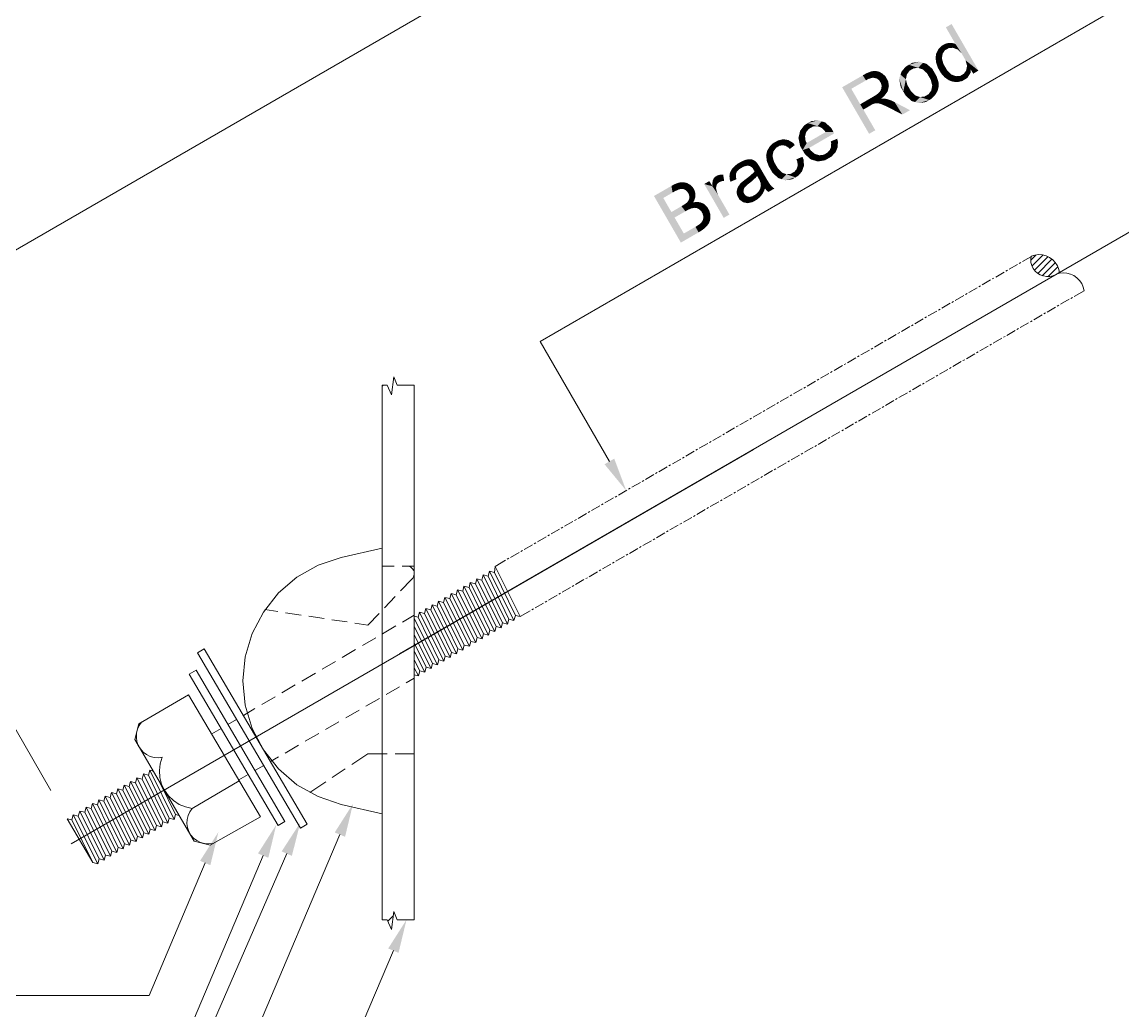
# Model space of a CAD drawing. Header units: millimetres. Extents: x 2 to 579, y 1 to 405.
# Drawn here: x 194.77 to 212.46, y 99.82 to 115.71 of the extents above; entities that cross this region are included whole.
import ezdxf

# ---------------------------------------------------------------- set-up
doc = ezdxf.new("R2010")
doc.units = ezdxf.units.MM
doc.linetypes.add('XKITLINE00', pattern=[0])
doc.layers.add('LinkedObject', color=7, linetype='Continuous', lineweight=0)

# ---------------------------------------------------------------- blocks, each defined once
blk = doc.blocks.new('*A4')
at = {"layer": 'LinkedObject'}
for color, points in [(7, [(209.707, 115.676), (209.77, 115.354), (209.615, 115.622)]), (7, [(209.707, 115.676), (209.871, 115.198), (209.77, 115.354)]), (7, [(209.871, 115.198), (209.707, 115.676), (210.139, 114.928)]), (7, [(209.544, 115.323), (209.6, 115.254), (209.494, 115.271)]), (7, [(209.577, 115.343), (209.6, 115.254), (209.544, 115.323)]), (7, [(209.602, 115.357), (209.662, 115.29), (209.577, 115.343)]), (7, [(209.577, 115.343), (209.662, 115.29), (209.631, 115.271)]), (7, [(209.6, 115.254), (209.577, 115.343), (209.631, 115.271)]), (7, [(209.651, 115.371), (209.662, 115.29), (209.602, 115.357)]), (7, [(209.676, 115.372), (209.662, 115.29), (209.651, 115.371)]), (7, [(209.676, 115.372), (209.73, 115.294), (209.662, 115.29)]), (7, [(209.702, 115.373), (209.73, 115.294), (209.676, 115.372)]), (7, [(209.748, 115.364), (209.73, 115.294), (209.702, 115.373)]), (7, [(209.77, 115.354), (209.73, 115.294), (209.748, 115.364)]), (7, [(209.73, 115.294), (209.77, 115.354), (209.766, 115.28)]), (7, [(209.766, 115.28), (209.77, 115.354), (209.803, 115.267)]), (7, [(209.77, 115.354), (209.871, 115.198), (209.803, 115.267)]), (7, [(209.46, 115.204), (209.557, 115.162), (209.449, 115.13)]), (7, [(209.449, 115.13), (209.557, 115.162), (209.455, 115.09)]), (7, [(209.455, 115.09), (209.557, 115.162), (209.551, 115.125)]), (7, [(209.563, 115.199), (209.46, 115.204), (209.477, 115.238)]), (7, [(209.557, 115.162), (209.46, 115.204), (209.563, 115.199)]), (7, [(209.494, 115.271), (209.6, 115.254), (209.477, 115.238)]), (7, [(209.477, 115.238), (209.6, 115.254), (209.563, 115.199)]), (7, [(209.871, 115.198), (210.139, 114.928), (209.903, 115.142)]), (7, [(209.903, 115.142), (210.139, 114.928), (209.932, 115.092)]), (7, [(209.021, 115.021), (208.886, 114.863), (208.971, 114.992)]), (7, [(209.031, 114.925), (208.886, 114.863), (209.021, 115.021)]), (7, [(208.971, 114.992), (208.886, 114.863), (208.904, 114.913)]), (7, [(209.19, 115.07), (209.021, 115.021), (209.077, 115.053)]), (7, [(209.246, 115.053), (209.021, 115.021), (209.19, 115.07)]), (7, [(209.171, 114.971), (209.021, 115.021), (209.246, 115.053)]), (7, [(209.021, 115.021), (209.099, 114.964), (209.066, 114.945)]), (7, [(209.099, 114.964), (209.021, 115.021), (209.171, 114.971)]), (7, [(209.031, 114.925), (209.021, 115.021), (209.066, 114.945)]), (7, [(209.171, 114.971), (209.246, 115.053), (209.209, 114.959)]), (7, [(209.246, 115.053), (209.247, 114.946), (209.209, 114.959)]), (7, [(209.397, 114.957), (209.246, 115.053), (209.303, 115.037)]), (7, [(209.434, 114.892), (209.246, 115.053), (209.397, 114.957)]), (7, [(209.313, 114.883), (209.246, 115.053), (209.434, 114.892)]), (7, [(209.247, 114.946), (209.246, 115.053), (209.313, 114.883)]), (7, [(209.551, 115.125), (209.513, 114.927), (209.455, 115.09)]), (7, [(209.455, 115.09), (209.513, 114.927), (209.46, 115.049)]), (7, [(209.46, 115.049), (209.513, 114.927), (209.489, 114.967)]), (7, [(209.576, 115.035), (209.513, 114.927), (209.551, 115.125)]), (7, [(209.513, 114.927), (209.576, 115.035), (209.607, 114.981)]), (7, [(209.637, 114.929), (209.513, 114.927), (209.607, 114.981)]), (7, [(209.932, 115.092), (210.139, 114.928), (209.955, 115.004)]), (7, [(210.014, 114.947), (209.941, 114.931), (209.948, 114.968)]), (7, [(209.955, 115.004), (210.014, 114.947), (209.948, 114.968)]), (7, [(209.955, 115.004), (210.139, 114.928), (210.014, 114.947)]), (7, [(208.332, 114.771), (207.949, 114.66), (208.281, 114.851)]), (7, [(208.444, 114.919), (208.281, 114.851), (208.412, 114.914)]), (7, [(208.444, 114.814), (208.281, 114.851), (208.444, 114.919)]), (7, [(208.412, 114.914), (208.281, 114.851), (208.33, 114.88)]), (7, [(208.281, 114.851), (208.374, 114.795), (208.332, 114.771)]), (7, [(208.374, 114.795), (208.281, 114.851), (208.444, 114.814)]), (7, [(208.476, 114.924), (208.474, 114.808), (208.444, 114.919)]), (7, [(208.444, 114.919), (208.474, 114.808), (208.444, 114.814)]), (7, [(208.474, 114.808), (208.476, 114.924), (208.503, 114.802)]), (7, [(208.568, 114.896), (208.476, 114.924), (208.538, 114.912)]), (7, [(208.503, 114.802), (208.476, 114.924), (208.568, 114.896)]), (7, [(208.568, 114.896), (208.547, 114.769), (208.503, 114.802)]), (7, [(208.598, 114.879), (208.547, 114.769), (208.568, 114.896)]), (7, [(208.647, 114.832), (208.547, 114.769), (208.598, 114.879)]), (7, [(208.664, 114.801), (208.547, 114.769), (208.647, 114.832)]), (7, [(208.547, 114.769), (208.664, 114.801), (208.562, 114.742)]), (7, [(208.664, 114.801), (208.573, 114.724), (208.562, 114.742)]), (7, [(208.573, 114.724), (208.664, 114.801), (208.582, 114.685)]), (7, [(208.582, 114.685), (208.664, 114.801), (208.69, 114.637)]), (7, [(208.7, 114.679), (208.664, 114.801), (208.687, 114.761)]), (7, [(208.69, 114.637), (208.664, 114.801), (208.7, 114.679)]), (7, [(208.886, 114.863), (208.931, 114.591), (208.865, 114.802)]), (7, [(208.865, 114.802), (208.931, 114.591), (208.888, 114.667)]), (7, [(208.989, 114.866), (208.886, 114.863), (209.031, 114.925)]), (7, [(208.886, 114.863), (208.989, 114.866), (208.981, 114.827)]), (7, [(208.973, 114.789), (208.931, 114.591), (208.886, 114.863)]), (7, [(208.973, 114.789), (208.886, 114.863), (208.981, 114.827)]), (7, [(208.996, 114.698), (208.931, 114.591), (208.973, 114.789)]), (7, [(209.313, 114.883), (209.434, 114.892), (209.342, 114.833)]), (7, [(209.434, 114.892), (209.373, 114.78), (209.342, 114.833)]), (7, [(209.373, 114.78), (209.434, 114.892), (209.396, 114.687)]), (7, [(209.396, 114.687), (209.434, 114.892), (209.498, 114.709)]), (7, [(209.496, 114.748), (209.434, 114.892), (209.464, 114.84)]), (7, [(209.498, 114.709), (209.434, 114.892), (209.496, 114.748)]), (7, [(209.513, 114.927), (209.637, 114.929), (209.537, 114.885)]), (7, [(209.537, 114.885), (209.637, 114.929), (209.594, 114.82)]), (7, [(209.594, 114.82), (209.637, 114.929), (209.628, 114.797)]), (7, [(209.628, 114.797), (209.637, 114.929), (209.704, 114.864)]), (7, [(209.704, 114.864), (209.732, 114.748), (209.628, 114.797)]), (7, [(209.628, 114.797), (209.732, 114.748), (209.661, 114.773)]), (7, [(209.741, 114.851), (209.732, 114.748), (209.704, 114.864)]), (7, [(209.732, 114.748), (209.741, 114.851), (209.769, 114.746)]), (7, [(209.769, 114.746), (209.741, 114.851), (209.778, 114.838)]), (7, [(209.778, 114.838), (209.909, 114.779), (209.769, 114.746)]), (7, [(209.844, 114.842), (209.909, 114.779), (209.778, 114.838)]), (7, [(209.909, 114.779), (209.844, 114.842), (209.874, 114.859)]), (7, [(209.904, 114.877), (209.909, 114.779), (209.874, 114.859)]), (7, [(209.904, 114.877), (210.014, 114.947), (209.909, 114.779)]), (7, [(209.941, 114.931), (210.014, 114.947), (209.904, 114.877)]), (7, [(209.909, 114.779), (210.014, 114.947), (209.959, 114.808)]), (7, [(209.959, 114.808), (210.014, 114.947), (210.012, 114.892)]), (7, [(210.014, 114.947), (210.139, 114.928), (210.054, 114.878)]), (7, [(208.096, 114.635), (207.949, 114.66), (208.332, 114.771)]), (7, [(208.239, 114.387), (208.382, 113.912), (207.949, 114.66)]), (7, [(207.949, 114.66), (208.096, 114.635), (208.239, 114.387)]), (7, [(208.549, 114.585), (208.69, 114.637), (208.534, 114.567)]), (7, [(208.681, 114.595), (208.534, 114.567), (208.69, 114.637)]), (7, [(208.564, 114.603), (208.69, 114.637), (208.549, 114.585)]), (7, [(208.69, 114.637), (208.564, 114.603), (208.58, 114.643)]), (7, [(208.581, 114.664), (208.69, 114.637), (208.58, 114.643)]), (7, [(208.582, 114.685), (208.69, 114.637), (208.581, 114.664)]), (7, [(208.931, 114.591), (208.996, 114.698), (209.026, 114.646)]), (7, [(209.056, 114.594), (208.931, 114.591), (209.026, 114.646)]), (7, [(209.46, 114.564), (209.339, 114.55), (209.381, 114.609)]), (7, [(209.389, 114.648), (209.481, 114.598), (209.381, 114.609)]), (7, [(209.381, 114.609), (209.481, 114.598), (209.46, 114.564)]), (7, [(209.498, 114.709), (209.389, 114.648), (209.396, 114.687)]), (7, [(209.499, 114.67), (209.389, 114.648), (209.498, 114.709)]), (7, [(209.481, 114.598), (209.389, 114.648), (209.499, 114.67)]), (7, [(209.769, 114.746), (209.909, 114.779), (209.807, 114.744)]), (7, [(209.807, 114.744), (209.909, 114.779), (209.877, 114.76)]), (7, [(208.403, 114.367), (208.239, 114.387), (208.451, 114.51)]), (7, [(208.403, 114.367), (208.451, 114.51), (208.422, 114.379)]), (7, [(208.422, 114.379), (208.451, 114.51), (208.451, 114.393)]), (7, [(208.502, 114.403), (208.451, 114.51), (208.485, 114.53)]), (7, [(208.451, 114.393), (208.451, 114.51), (208.46, 114.396)]), (7, [(208.46, 114.396), (208.451, 114.51), (208.473, 114.4)]), (7, [(208.473, 114.4), (208.451, 114.51), (208.502, 114.403)]), (7, [(208.534, 114.567), (208.572, 114.476), (208.485, 114.53)]), (7, [(208.502, 114.403), (208.485, 114.53), (208.517, 114.402)]), (7, [(208.485, 114.53), (208.572, 114.476), (208.517, 114.402)]), (7, [(208.517, 114.402), (208.572, 114.476), (208.532, 114.401)]), (7, [(208.572, 114.476), (208.572, 114.391), (208.532, 114.401)]), (7, [(208.621, 114.514), (208.534, 114.567), (208.681, 114.595)]), (7, [(208.572, 114.476), (208.534, 114.567), (208.621, 114.514)]), (7, [(208.597, 114.478), (208.572, 114.391), (208.572, 114.476)]), (7, [(208.572, 114.391), (208.597, 114.478), (208.596, 114.381)]), (7, [(208.596, 114.381), (208.597, 114.478), (208.62, 114.371)]), (7, [(208.653, 114.473), (208.597, 114.478), (208.637, 114.476)]), (7, [(208.62, 114.371), (208.597, 114.478), (208.653, 114.473)]), (7, [(208.653, 114.473), (208.686, 114.34), (208.62, 114.371)]), (7, [(208.686, 114.466), (208.686, 114.34), (208.653, 114.473)]), (7, [(208.756, 114.44), (208.686, 114.34), (208.686, 114.466)]), (7, [(208.686, 114.34), (208.756, 114.44), (208.727, 114.319)]), (7, [(208.727, 114.319), (208.756, 114.44), (208.792, 114.421)]), (7, [(209.056, 114.594), (209.123, 114.422), (208.931, 114.591)]), (7, [(208.931, 114.591), (209.123, 114.422), (208.971, 114.523)]), (7, [(208.971, 114.523), (209.123, 114.422), (209.067, 114.438)]), (7, [(209.123, 114.529), (209.123, 114.422), (209.056, 114.594)]), (7, [(209.123, 114.422), (209.123, 114.529), (209.161, 114.516)]), (7, [(209.199, 114.503), (209.123, 114.422), (209.161, 114.516)]), (7, [(209.199, 114.503), (209.349, 114.455), (209.123, 114.422)]), (7, [(209.123, 114.422), (209.349, 114.455), (209.179, 114.405)]), (7, [(209.179, 114.405), (209.349, 114.455), (209.292, 114.422)]), (7, [(209.271, 114.511), (209.349, 114.455), (209.199, 114.503)]), (7, [(209.349, 114.455), (209.271, 114.511), (209.305, 114.53)]), (7, [(209.339, 114.55), (209.349, 114.455), (209.305, 114.53)]), (7, [(209.44, 114.53), (209.339, 114.55), (209.46, 114.564)]), (7, [(209.384, 114.475), (209.339, 114.55), (209.44, 114.53)]), (7, [(209.349, 114.455), (209.339, 114.55), (209.384, 114.475)]), (7, [(208.239, 114.387), (208.289, 114.301), (208.382, 113.912)]), (7, [(208.289, 114.301), (208.239, 114.387), (208.403, 114.367)]), (7, [(208.382, 113.912), (208.289, 114.301), (208.481, 113.969)]), (7, [(208.727, 114.319), (208.792, 114.421), (208.916, 114.221)]), (7, [(208.916, 114.221), (208.792, 114.421), (209.039, 114.292)]), (7, [(207.399, 114.084), (207.261, 113.903), (207.343, 114.051)]), (7, [(207.412, 113.99), (207.261, 113.903), (207.399, 114.084)]), (7, [(207.564, 114.129), (207.399, 114.084), (207.454, 114.115)]), (7, [(207.62, 114.112), (207.399, 114.084), (207.564, 114.129)]), (7, [(207.551, 114.035), (207.399, 114.084), (207.62, 114.112)]), (7, [(207.399, 114.084), (207.479, 114.029), (207.444, 114.008)]), (7, [(207.479, 114.029), (207.399, 114.084), (207.551, 114.035)]), (7, [(207.412, 113.99), (207.399, 114.084), (207.444, 114.008)]), (7, [(207.551, 114.035), (207.62, 114.112), (207.588, 114.021)]), (7, [(207.62, 114.112), (207.612, 114.012), (207.588, 114.021)]), (7, [(207.612, 114.012), (207.62, 114.112), (207.659, 113.971)]), (7, [(207.77, 114.011), (207.62, 114.112), (207.675, 114.095)]), (7, [(207.659, 113.971), (207.62, 114.112), (207.77, 114.011)]), (7, [(207.261, 113.903), (207.273, 113.718), (207.247, 113.845)]), (7, [(207.343, 114.051), (207.261, 113.903), (207.274, 113.961)]), (7, [(207.371, 113.938), (207.261, 113.903), (207.412, 113.99)]), (7, [(207.362, 113.905), (207.261, 113.903), (207.371, 113.938)]), (7, [(207.261, 113.903), (207.362, 113.905), (207.353, 113.871)]), (7, [(207.353, 113.871), (207.273, 113.718), (207.261, 113.903)]), (7, [(207.811, 113.94), (207.313, 113.65), (207.809, 113.944)]), (7, [(207.38, 113.764), (207.809, 113.944), (207.313, 113.65)]), (7, [(207.818, 113.927), (207.313, 113.65), (207.811, 113.94)]), (7, [(207.822, 113.919), (207.313, 113.65), (207.818, 113.927)]), (7, [(207.418, 113.685), (207.313, 113.65), (207.822, 113.919)]), (7, [(207.682, 113.939), (207.809, 113.944), (207.38, 113.764)]), (7, [(207.659, 113.971), (207.77, 114.011), (207.682, 113.939)]), (7, [(207.809, 113.944), (207.682, 113.939), (207.77, 114.011)]), (7, [(206.839, 113.76), (206.887, 113.686), (206.784, 113.706)]), (7, [(206.874, 113.78), (206.887, 113.686), (206.839, 113.76)]), (7, [(207.003, 113.825), (206.874, 113.78), (206.918, 113.805)]), (7, [(207.044, 113.818), (206.874, 113.78), (207.003, 113.825)]), (7, [(206.991, 113.729), (206.874, 113.78), (207.044, 113.818)]), (7, [(206.874, 113.78), (206.944, 113.72), (206.921, 113.706)]), (7, [(206.944, 113.72), (206.874, 113.78), (206.991, 113.729)]), (7, [(206.887, 113.686), (206.874, 113.78), (206.921, 113.706)]), (7, [(206.991, 113.729), (207.044, 113.818), (207.015, 113.724)]), (7, [(207.044, 113.818), (207.039, 113.72), (207.015, 113.724)]), (7, [(207.039, 113.72), (207.044, 113.818), (207.086, 113.691)]), (7, [(207.157, 113.769), (207.044, 113.818), (207.085, 113.812)]), (7, [(207.189, 113.733), (207.044, 113.818), (207.157, 113.769)]), (7, [(207.086, 113.691), (207.044, 113.818), (207.189, 113.733)]), (7, [(207.086, 113.691), (207.189, 113.733), (207.108, 113.668)]), (7, [(207.361, 113.801), (207.273, 113.718), (207.353, 113.871)]), (7, [(207.273, 113.718), (207.361, 113.801), (207.38, 113.764)]), (7, [(207.38, 113.764), (207.313, 113.65), (207.273, 113.718)]), (7, [(207.869, 113.833), (207.773, 113.755), (207.766, 113.79)]), (7, [(207.769, 113.696), (207.869, 113.833), (207.877, 113.696)]), (7, [(207.773, 113.755), (207.869, 113.833), (207.769, 113.696)]), (7, [(207.877, 113.696), (207.869, 113.833), (207.881, 113.785)]), (7, [(206.744, 113.639), (206.837, 113.592), (206.728, 113.564)]), (7, [(206.728, 113.564), (206.837, 113.592), (206.733, 113.523)]), (7, [(206.733, 113.523), (206.837, 113.592), (206.83, 113.554)]), (7, [(206.83, 113.554), (206.792, 113.352), (206.733, 113.523)]), (7, [(206.845, 113.629), (206.744, 113.639), (206.764, 113.672)]), (7, [(206.837, 113.592), (206.744, 113.639), (206.845, 113.629)]), (7, [(206.784, 113.706), (206.887, 113.686), (206.764, 113.672)]), (7, [(206.764, 113.672), (206.887, 113.686), (206.845, 113.629)]), (7, [(206.854, 113.463), (206.792, 113.352), (206.83, 113.554)]), (7, [(207.311, 113.543), (207.229, 113.465), (207.214, 113.502)]), (7, [(207.229, 113.465), (207.311, 113.543), (207.235, 113.401)]), (7, [(207.235, 113.401), (207.311, 113.543), (207.32, 113.353)]), (7, [(207.335, 113.397), (207.311, 113.543), (207.331, 113.492)]), (7, [(207.32, 113.353), (207.311, 113.543), (207.335, 113.397)]), (7, [(207.446, 113.642), (207.313, 113.65), (207.418, 113.685)]), (7, [(207.313, 113.65), (207.501, 113.485), (207.351, 113.584)]), (7, [(207.446, 113.642), (207.501, 113.485), (207.313, 113.65)]), (7, [(207.351, 113.584), (207.501, 113.485), (207.445, 113.501)]), (7, [(207.511, 113.588), (207.501, 113.485), (207.446, 113.642)]), (7, [(207.501, 113.485), (207.511, 113.588), (207.557, 113.468)]), (7, [(207.548, 113.578), (207.557, 113.468), (207.511, 113.588)]), (7, [(207.584, 113.567), (207.557, 113.468), (207.548, 113.578)]), (7, [(207.584, 113.567), (207.732, 113.52), (207.557, 113.468)]), (7, [(207.654, 113.576), (207.732, 113.52), (207.584, 113.567)]), (7, [(207.688, 113.596), (207.732, 113.52), (207.654, 113.576)]), (7, [(207.713, 113.611), (207.732, 113.52), (207.688, 113.596)]), (7, [(207.713, 113.611), (207.86, 113.656), (207.732, 113.52)]), (7, [(207.749, 113.649), (207.86, 113.656), (207.713, 113.611)]), (7, [(207.732, 113.52), (207.86, 113.656), (207.779, 113.548)]), (7, [(207.759, 113.672), (207.877, 113.696), (207.749, 113.649)]), (7, [(207.86, 113.656), (207.749, 113.649), (207.877, 113.696)]), (7, [(207.769, 113.696), (207.877, 113.696), (207.759, 113.672)]), (7, [(207.779, 113.548), (207.86, 113.656), (207.843, 113.615)]), (7, [(206.268, 113.43), (206.191, 113.36), (206.212, 113.385)]), (7, [(206.302, 113.347), (206.191, 113.36), (206.268, 113.43)]), (7, [(206.303, 113.45), (206.369, 113.386), (206.268, 113.43)]), (7, [(206.302, 113.347), (206.268, 113.43), (206.334, 113.366)]), (7, [(206.334, 113.366), (206.268, 113.43), (206.369, 113.386)]), (7, [(206.425, 113.499), (206.303, 113.45), (206.399, 113.495)]), (7, [(206.43, 113.401), (206.303, 113.45), (206.425, 113.499)]), (7, [(206.399, 113.495), (206.303, 113.45), (206.338, 113.47)]), (7, [(206.369, 113.386), (206.303, 113.45), (206.43, 113.401)]), (7, [(206.496, 113.501), (206.425, 113.499), (206.452, 113.503)]), (7, [(206.513, 113.495), (206.425, 113.499), (206.496, 113.501)]), (7, [(206.43, 113.401), (206.425, 113.499), (206.456, 113.395)]), (7, [(206.456, 113.395), (206.425, 113.499), (206.476, 113.391)]), (7, [(206.425, 113.499), (206.512, 113.359), (206.476, 113.391)]), (7, [(206.513, 113.495), (206.512, 113.359), (206.425, 113.499)]), (7, [(206.53, 113.488), (206.512, 113.359), (206.513, 113.495)]), (7, [(206.563, 113.465), (206.512, 113.359), (206.53, 113.488)]), (7, [(206.578, 113.449), (206.512, 113.359), (206.563, 113.465)]), (7, [(206.512, 113.359), (206.578, 113.449), (206.587, 113.438)]), (7, [(206.512, 113.359), (206.587, 113.438), (206.528, 113.331)]), (7, [(206.528, 113.331), (206.587, 113.438), (206.529, 113.329)]), (7, [(206.529, 113.329), (206.587, 113.438), (206.536, 113.317)]), (7, [(206.536, 113.317), (206.587, 113.438), (206.541, 113.307)]), (7, [(206.541, 113.307), (206.587, 113.438), (206.583, 113.236)]), (7, [(206.614, 113.397), (206.583, 113.236), (206.587, 113.438)]), (7, [(206.631, 113.367), (206.583, 113.236), (206.614, 113.397)]), (7, [(206.631, 113.367), (206.602, 113.202), (206.583, 113.236)]), (7, [(206.702, 113.244), (206.602, 113.202), (206.631, 113.367)]), (7, [(206.733, 113.523), (206.792, 113.352), (206.737, 113.481)]), (7, [(206.737, 113.481), (206.792, 113.352), (206.767, 113.396)]), (7, [(206.792, 113.352), (206.854, 113.463), (206.885, 113.409)]), (7, [(206.917, 113.355), (206.792, 113.352), (206.885, 113.409)]), (7, [(207.32, 113.353), (207.218, 113.347), (207.227, 113.374)]), (7, [(207.235, 113.401), (207.32, 113.353), (207.227, 113.374)]), (7, [(207.557, 113.468), (207.732, 113.52), (207.672, 113.486)]), (7, [(205.886, 113.197), (205.976, 113.134), (205.878, 113.18)]), (7, [(205.91, 113.223), (205.976, 113.134), (205.886, 113.197)]), (7, [(205.926, 113.232), (205.976, 113.134), (205.91, 113.223)]), (7, [(206.005, 113.258), (205.926, 113.232), (205.949, 113.245)]), (7, [(206.037, 113.257), (205.926, 113.232), (206.005, 113.258)]), (7, [(206.032, 113.154), (205.926, 113.232), (206.037, 113.257)]), (7, [(205.926, 113.232), (205.993, 113.144), (205.976, 113.134)]), (7, [(205.993, 113.144), (205.926, 113.232), (206.032, 113.154)]), (7, [(206.032, 113.154), (206.037, 113.257), (206.054, 113.154)]), (7, [(206.142, 113.259), (206.155, 113.142), (206.138, 113.233)]), (7, [(206.138, 113.233), (206.155, 113.142), (206.145, 113.174)]), (7, [(206.251, 113.288), (206.142, 113.259), (206.26, 113.308)]), (7, [(206.146, 113.284), (206.26, 113.308), (206.142, 113.259)]), (7, [(206.243, 113.268), (206.142, 113.259), (206.251, 113.288)]), (7, [(206.243, 113.268), (206.155, 113.142), (206.142, 113.259)]), (7, [(206.17, 113.335), (206.26, 113.308), (206.146, 113.284)]), (7, [(206.243, 113.215), (206.155, 113.142), (206.243, 113.268)]), (7, [(206.155, 113.142), (206.243, 113.215), (206.252, 113.182)]), (7, [(206.191, 113.36), (206.26, 113.308), (206.17, 113.335)]), (7, [(206.26, 113.308), (206.191, 113.36), (206.302, 113.347)]), (7, [(206.448, 113.22), (206.499, 113.15), (206.396, 113.181)]), (7, [(206.52, 113.283), (206.583, 113.236), (206.448, 113.22)]), (7, [(206.448, 113.22), (206.583, 113.236), (206.499, 113.15)]), (7, [(206.499, 113.15), (206.583, 113.236), (206.564, 113.211)]), (7, [(206.541, 113.307), (206.583, 113.236), (206.52, 113.283)]), (7, [(206.702, 113.244), (206.62, 113.171), (206.602, 113.202)]), (7, [(206.62, 113.171), (206.702, 113.244), (206.639, 113.121)]), (7, [(206.639, 113.121), (206.702, 113.244), (206.739, 113.18)]), (7, [(206.917, 113.355), (206.98, 113.183), (206.792, 113.352)]), (7, [(206.792, 113.352), (206.98, 113.183), (206.831, 113.284)]), (7, [(206.831, 113.284), (206.98, 113.183), (206.925, 113.2)]), (7, [(206.983, 113.288), (206.98, 113.183), (206.917, 113.355)]), (7, [(206.98, 113.183), (206.983, 113.288), (207.018, 113.275)]), (7, [(207.054, 113.262), (206.98, 113.183), (207.018, 113.275)]), (7, [(207.054, 113.262), (207.201, 113.213), (206.98, 113.183)]), (7, [(206.98, 113.183), (207.201, 113.213), (207.035, 113.166)]), (7, [(207.035, 113.166), (207.201, 113.213), (207.145, 113.181)]), (7, [(207.122, 113.269), (207.201, 113.213), (207.054, 113.262)]), (7, [(207.201, 113.213), (207.122, 113.269), (207.156, 113.288)]), (7, [(207.183, 113.304), (207.201, 113.213), (207.156, 113.288)]), (7, [(207.183, 113.304), (207.32, 113.353), (207.201, 113.213)]), (7, [(207.218, 113.347), (207.32, 113.353), (207.183, 113.304)]), (7, [(207.201, 113.213), (207.32, 113.353), (207.245, 113.239)]), (7, [(207.245, 113.239), (207.32, 113.353), (207.305, 113.309)]), (7, [(205.225, 112.968), (204.926, 112.913), (205.207, 113.075)]), (7, [(205.25, 113.1), (205.326, 113.019), (205.207, 113.075)]), (7, [(205.207, 113.075), (205.326, 113.019), (205.266, 112.991)]), (7, [(205.225, 112.968), (205.207, 113.075), (205.266, 112.991)]), (7, [(205.325, 113.128), (205.326, 113.019), (205.25, 113.1)]), (7, [(205.365, 113.028), (205.325, 113.128), (205.357, 113.132)]), (7, [(205.326, 113.019), (205.325, 113.128), (205.346, 113.023)]), (7, [(205.346, 113.023), (205.325, 113.128), (205.365, 113.028)]), (7, [(205.39, 113.135), (205.402, 113.023), (205.357, 113.132)]), (7, [(205.357, 113.132), (205.402, 113.023), (205.365, 113.028)]), (7, [(205.451, 113.124), (205.402, 113.023), (205.39, 113.135)]), (7, [(205.479, 113.109), (205.402, 113.023), (205.451, 113.124)]), (7, [(205.402, 113.023), (205.479, 113.109), (205.419, 113.014)]), (7, [(205.479, 113.109), (205.436, 113.005), (205.419, 113.014)]), (7, [(205.436, 113.005), (205.479, 113.109), (205.464, 112.978)]), (7, [(205.464, 112.978), (205.479, 113.109), (205.565, 113.027)]), (7, [(205.565, 113.027), (205.475, 112.959), (205.464, 112.978)]), (7, [(205.475, 112.959), (205.565, 113.027), (205.486, 112.939)]), (7, [(205.55, 113.053), (205.479, 113.109), (205.507, 113.093)]), (7, [(205.565, 113.027), (205.479, 113.109), (205.55, 113.053)]), (7, [(205.486, 112.939), (205.565, 113.027), (205.495, 112.901)]), (7, [(205.495, 112.901), (205.565, 113.027), (205.592, 112.921)]), (7, [(205.592, 112.95), (205.565, 113.027), (205.579, 113.003)]), (7, [(205.592, 112.921), (205.565, 113.027), (205.592, 112.95)]), (7, [(205.864, 113.07), (205.733, 113.105), (205.816, 113.153)]), (7, [(205.733, 113.105), (205.864, 113.07), (206.046, 112.562)]), (7, [(205.87, 113.163), (205.864, 113.07), (205.863, 113.108)]), (7, [(205.878, 113.18), (205.864, 113.07), (205.87, 113.163)]), (7, [(205.961, 113.126), (205.864, 113.07), (205.878, 113.18)]), (7, [(205.939, 113.101), (205.864, 113.07), (205.961, 113.126)]), (7, [(205.933, 113.085), (205.864, 113.07), (205.939, 113.101)]), (7, [(205.926, 113.069), (205.864, 113.07), (205.933, 113.085)]), (7, [(205.958, 112.928), (206.138, 112.615), (205.864, 113.07)]), (7, [(205.958, 112.928), (205.864, 113.07), (205.934, 112.986)]), (7, [(205.934, 112.986), (205.864, 113.07), (205.928, 113.015)]), (7, [(205.928, 113.015), (205.864, 113.07), (205.924, 113.034)]), (7, [(205.924, 113.034), (205.864, 113.07), (205.926, 113.069)]), (7, [(206.046, 112.562), (205.864, 113.07), (206.138, 112.615)]), (7, [(205.878, 113.18), (205.976, 113.134), (205.961, 113.126)]), (7, [(206.265, 113.034), (206.365, 112.999), (206.256, 112.993)]), (7, [(206.366, 113.012), (206.265, 113.034), (206.274, 113.052)]), (7, [(206.365, 112.999), (206.265, 113.034), (206.366, 113.012)]), (7, [(206.283, 113.07), (206.375, 113.038), (206.274, 113.052)]), (7, [(206.274, 113.052), (206.375, 113.038), (206.366, 113.012)]), (7, [(206.307, 113.105), (206.375, 113.038), (206.283, 113.07)]), (7, [(206.322, 113.12), (206.375, 113.038), (206.307, 113.105)]), (7, [(206.334, 113.132), (206.393, 113.062), (206.322, 113.12)]), (7, [(206.375, 113.038), (206.322, 113.12), (206.384, 113.05)]), (7, [(206.384, 113.05), (206.322, 113.12), (206.393, 113.062)]), (7, [(206.371, 113.162), (206.427, 113.094), (206.334, 113.132)]), (7, [(206.334, 113.132), (206.427, 113.094), (206.393, 113.062)]), (7, [(206.396, 113.181), (206.453, 113.114), (206.371, 113.162)]), (7, [(206.371, 113.162), (206.453, 113.114), (206.427, 113.094)]), (7, [(206.396, 113.181), (206.499, 113.15), (206.453, 113.114)]), (7, [(206.71, 113.034), (206.603, 112.979), (206.617, 113.003)]), (7, [(206.696, 112.998), (206.603, 112.979), (206.71, 113.034)]), (7, [(206.789, 113.101), (206.71, 113.034), (206.617, 113.003)]), (7, [(206.631, 113.026), (206.789, 113.101), (206.617, 113.003)]), (7, [(206.631, 113.026), (206.739, 113.18), (206.789, 113.101)]), (7, [(206.643, 113.076), (206.739, 113.18), (206.631, 113.026)]), (7, [(206.739, 113.18), (206.641, 113.101), (206.639, 113.121)]), (7, [(206.641, 113.101), (206.739, 113.18), (206.643, 113.076)]), (7, [(206.71, 113.034), (206.789, 113.101), (206.723, 113.017)]), (7, [(206.723, 113.017), (206.789, 113.101), (206.802, 113.086)]), (7, [(206.802, 113.086), (206.751, 112.989), (206.723, 113.017)]), (7, [(206.814, 113.07), (206.751, 112.989), (206.802, 113.086)]), (7, [(206.814, 113.07), (206.767, 112.979), (206.751, 112.989)]), (7, [(206.845, 113.044), (206.767, 112.979), (206.814, 113.07)]), (7, [(206.767, 112.979), (206.845, 113.044), (206.863, 113.034)]), (7, [(205.076, 112.881), (204.926, 112.913), (205.225, 112.968)]), (7, [(204.926, 112.913), (205.257, 112.567), (205.358, 112.164)]), (7, [(205.206, 112.655), (205.257, 112.567), (204.926, 112.913)]), (7, [(204.926, 112.913), (205.076, 112.881), (205.206, 112.655)]), (7, [(205.458, 112.812), (205.571, 112.836), (205.446, 112.8)]), (7, [(205.553, 112.808), (205.446, 112.8), (205.571, 112.836)]), (7, [(205.474, 112.829), (205.571, 112.836), (205.458, 112.812)]), (7, [(205.491, 112.864), (205.571, 112.836), (205.474, 112.829)]), (7, [(205.592, 112.921), (205.491, 112.864), (205.495, 112.901)]), (7, [(205.591, 112.893), (205.491, 112.864), (205.592, 112.921)]), (7, [(205.571, 112.836), (205.491, 112.864), (205.591, 112.893)]), (7, [(206.256, 112.993), (206.365, 112.999), (206.257, 112.972)]), (7, [(206.257, 112.972), (206.365, 112.999), (206.364, 112.985)]), (7, [(206.364, 112.985), (206.281, 112.889), (206.257, 112.972)]), (7, [(206.257, 112.972), (206.281, 112.889), (206.257, 112.95)]), (7, [(206.257, 112.95), (206.281, 112.889), (206.269, 112.909)]), (7, [(206.37, 112.96), (206.281, 112.889), (206.364, 112.985)]), (7, [(206.281, 112.889), (206.37, 112.96), (206.377, 112.948)]), (7, [(206.388, 112.929), (206.281, 112.889), (206.377, 112.948)]), (7, [(206.281, 112.889), (206.388, 112.929), (206.3, 112.855)]), (7, [(206.3, 112.855), (206.388, 112.929), (206.357, 112.813)]), (7, [(206.357, 112.813), (206.388, 112.929), (206.393, 112.805)]), (7, [(206.393, 112.805), (206.388, 112.929), (206.42, 112.907)]), (7, [(206.42, 112.907), (206.43, 112.797), (206.393, 112.805)]), (7, [(206.441, 112.903), (206.43, 112.797), (206.42, 112.907)]), (7, [(206.462, 112.898), (206.43, 112.797), (206.441, 112.903)]), (7, [(206.43, 112.797), (206.462, 112.898), (206.511, 112.815)]), (7, [(206.555, 112.84), (206.462, 112.898), (206.509, 112.91)]), (7, [(206.511, 112.815), (206.462, 112.898), (206.555, 112.84)]), (7, [(206.536, 112.925), (206.582, 112.856), (206.509, 112.91)]), (7, [(206.509, 112.91), (206.582, 112.856), (206.555, 112.84)]), (7, [(206.562, 112.94), (206.582, 112.856), (206.536, 112.925)]), (7, [(206.646, 112.917), (206.562, 112.94), (206.603, 112.979)]), (7, [(206.628, 112.894), (206.562, 112.94), (206.646, 112.917)]), (7, [(206.582, 112.856), (206.562, 112.94), (206.628, 112.894)]), (7, [(206.665, 112.939), (206.603, 112.979), (206.696, 112.998)]), (7, [(206.646, 112.917), (206.603, 112.979), (206.665, 112.939)]), (7, [(205.431, 112.667), (205.206, 112.655), (205.368, 112.749)]), (7, [(205.257, 112.567), (205.206, 112.655), (205.431, 112.667)]), (7, [(205.466, 112.688), (205.368, 112.749), (205.401, 112.768)]), (7, [(205.431, 112.667), (205.368, 112.749), (205.466, 112.688)]), (7, [(205.401, 112.768), (205.553, 112.808), (205.466, 112.688)]), (7, [(205.446, 112.8), (205.553, 112.808), (205.401, 112.768)]), (7, [(205.466, 112.688), (205.553, 112.808), (205.525, 112.713)]), (7, [(205.553, 112.808), (205.57, 112.723), (205.525, 112.713)]), (7, [(205.664, 112.813), (205.553, 112.808), (205.592, 112.817)]), (7, [(205.613, 112.719), (205.553, 112.808), (205.664, 112.813)]), (7, [(205.57, 112.723), (205.553, 112.808), (205.613, 112.719)]), (7, [(205.613, 112.719), (205.664, 112.813), (205.632, 112.709)]), (7, [(205.632, 112.709), (205.664, 112.813), (205.652, 112.7)]), (7, [(205.652, 112.7), (205.664, 112.813), (205.696, 112.8)]), (7, [(205.696, 112.8), (205.684, 112.67), (205.652, 112.7)]), (7, [(205.728, 112.787), (205.684, 112.67), (205.696, 112.8)]), (7, [(205.779, 112.74), (205.684, 112.67), (205.728, 112.787)]), (7, [(205.798, 112.708), (205.684, 112.67), (205.779, 112.74)]), (7, [(205.684, 112.67), (205.798, 112.708), (205.696, 112.649)]), (7, [(205.798, 112.708), (205.706, 112.631), (205.696, 112.649)]), (7, [(205.706, 112.631), (205.798, 112.708), (205.717, 112.595)]), (7, [(205.717, 112.595), (205.798, 112.708), (205.832, 112.597)]), (7, [(205.83, 112.626), (205.798, 112.708), (205.813, 112.681)]), (7, [(205.832, 112.597), (205.798, 112.708), (205.83, 112.626)]), (7, [(205.358, 112.164), (205.257, 112.567), (205.406, 112.31)]), (7, [(205.696, 112.5), (205.808, 112.474), (205.674, 112.473)]), (7, [(205.817, 112.496), (205.696, 112.5), (205.711, 112.528)]), (7, [(205.808, 112.474), (205.696, 112.5), (205.817, 112.496)]), (7, [(205.718, 112.559), (205.827, 112.518), (205.711, 112.528)]), (7, [(205.711, 112.528), (205.827, 112.518), (205.817, 112.496)]), (7, [(205.832, 112.597), (205.718, 112.559), (205.717, 112.595)]), (7, [(205.834, 112.568), (205.718, 112.559), (205.832, 112.597)]), (7, [(205.827, 112.518), (205.718, 112.559), (205.834, 112.568)]), (7, [(205.406, 112.31), (205.643, 112.329), (205.358, 112.164)]), (7, [(205.593, 112.418), (205.643, 112.329), (205.406, 112.31)]), (7, [(205.617, 112.432), (205.679, 112.35), (205.593, 112.418)]), (7, [(205.593, 112.418), (205.679, 112.35), (205.643, 112.329)]), (7, [(205.649, 112.453), (205.736, 112.391), (205.617, 112.432)]), (7, [(205.617, 112.432), (205.736, 112.391), (205.679, 112.35)]), (7, [(205.658, 112.46), (205.736, 112.391), (205.649, 112.453)]), (7, [(205.757, 112.412), (205.658, 112.46), (205.674, 112.473)]), (7, [(205.736, 112.391), (205.658, 112.46), (205.757, 112.412)]), (7, [(205.674, 112.473), (205.808, 112.474), (205.757, 112.412)]), (7, [(205.757, 112.412), (205.808, 112.474), (205.778, 112.432)]), (6, [(204.132, 108.603), (204.288, 108.693), (204.48, 108.18)]), (6, [(199.964, 102.618), (199.798, 102.688), (200.092, 103.15)]), (6, [(198.731, 102.28), (198.565, 102.35), (198.859, 102.812)]), (6, [(199.11, 102.312), (198.945, 102.383), (199.243, 102.843)]), (6, [(197.8, 102.162), (197.635, 102.232), (197.929, 102.694)]), (6, [(200.823, 100.754), (200.657, 100.824), (200.951, 101.286)])]:
    blk.add_hatch(color=color, dxfattribs=at).paths.add_polyline_path(points, flags=17)
at = {"layer": 'LinkedObject', "color": 6, "linetype": 'XKITLINE00', "lineweight": 0}
for p, q in [((191.335, 110.118), (232.728, 134.042)), ((203.096, 110.575), (212.256, 115.869)), ((200.837, 105.555), (215.658, 114.121)), ((195.24, 103.36), (190.884, 110.897)), ((204.21, 108.648), (203.096, 110.575)), ((199.881, 102.653), (195.726, 92.863)), ((199.027, 102.347), (196.114, 95.652)), ((198.648, 102.315), (197.07, 98.597)), ((197.718, 102.197), (196.815, 100.07)), ((200.74, 100.789), (196.45, 90.682)), ((196.815, 100.07), (187.273, 100.07))]:
    blk.add_line(p, q, dxfattribs=at)
at = {"layer": 'LinkedObject', "color": 9, "linetype": 'XKITLINE00', "lineweight": 0}
for p, q in [((210.848, 111.861), (211.017, 111.959)), ((210.632, 111.736), (210.767, 111.814)), ((210.794, 111.83), (210.821, 111.846)), ((210.416, 111.611), (210.551, 111.689)), ((210.578, 111.705), (210.605, 111.72)), ((209.983, 111.361), (210.118, 111.439)), ((210.145, 111.455), (210.172, 111.47)), ((210.199, 111.486), (210.334, 111.564)), ((210.361, 111.58), (210.388, 111.595)), ((209.766, 111.236), (209.901, 111.314)), ((209.929, 111.33), (209.956, 111.345)), ((211.459, 111.175), (211.594, 111.253)), ((211.621, 111.268), (211.648, 111.284)), ((211.675, 111.3), (211.834, 111.391)), ((209.496, 111.079), (209.523, 111.095)), ((209.55, 111.111), (209.685, 111.189)), ((209.712, 111.204), (209.739, 111.22)), ((211.242, 111.049), (211.378, 111.128)), ((211.405, 111.143), (211.432, 111.159)), ((209.117, 110.86), (209.252, 110.939)), ((209.279, 110.954), (209.306, 110.97)), ((209.333, 110.986), (209.469, 111.064)), ((210.972, 110.893), (210.999, 110.909)), ((211.026, 110.924), (211.161, 111.002)), ((211.188, 111.018), (211.215, 111.034)), ((208.846, 110.704), (208.873, 110.72)), ((208.9, 110.735), (209.036, 110.814)), ((209.063, 110.829), (209.09, 110.845)), ((210.593, 110.674), (210.728, 110.752)), ((210.755, 110.768), (210.782, 110.784)), ((210.809, 110.799), (210.945, 110.877)), ((208.467, 110.485), (208.603, 110.563)), ((208.63, 110.579), (208.657, 110.595)), ((208.684, 110.61), (208.819, 110.688)), ((210.377, 110.549), (210.512, 110.627)), ((210.539, 110.643), (210.566, 110.658)), ((208.251, 110.36), (208.386, 110.438)), ((208.413, 110.454), (208.44, 110.469)), ((209.944, 110.299), (210.079, 110.377)), ((210.106, 110.393), (210.133, 110.408)), ((210.16, 110.424), (210.295, 110.502)), ((210.322, 110.518), (210.35, 110.533)), ((207.818, 110.11), (207.953, 110.188)), ((207.98, 110.204), (208.008, 110.219)), ((208.035, 110.235), (208.17, 110.313)), ((208.197, 110.329), (208.224, 110.344)), ((209.727, 110.174), (209.863, 110.252)), ((209.89, 110.268), (209.917, 110.283)), ((200.712, 109.719), (200.745, 110.006)), ((200.745, 110.006), (200.803, 109.875)), ((207.602, 109.985), (207.737, 110.063)), ((207.764, 110.079), (207.791, 110.094)), ((209.457, 110.017), (209.484, 110.033)), ((209.511, 110.049), (209.646, 110.127)), ((209.673, 110.142), (209.7, 110.158)), ((200.558, 109.875), (200.642, 109.875)), ((200.558, 109.858), (200.575, 109.875)), ((200.642, 109.875), (200.712, 109.719)), ((200.802, 109.875), (201.076, 109.875)), ((207.331, 109.828), (207.358, 109.844)), ((207.385, 109.86), (207.521, 109.938)), ((207.548, 109.953), (207.575, 109.969)), ((209.078, 109.798), (209.213, 109.877)), ((209.24, 109.892), (209.267, 109.908)), ((209.294, 109.924), (209.43, 110.002)), ((206.952, 109.609), (207.088, 109.688)), ((207.115, 109.703), (207.142, 109.719)), ((207.169, 109.735), (207.304, 109.813)), ((208.807, 109.642), (208.834, 109.658)), ((208.861, 109.673), (208.997, 109.752)), ((209.024, 109.767), (209.051, 109.783)), ((206.736, 109.484), (206.871, 109.563)), ((206.898, 109.578), (206.925, 109.594)), ((208.429, 109.423), (208.564, 109.501)), ((208.591, 109.517), (208.618, 109.533)), ((208.645, 109.548), (208.78, 109.626)), ((206.303, 109.234), (206.438, 109.312)), ((206.465, 109.328), (206.492, 109.344)), ((206.519, 109.359), (206.655, 109.437)), ((206.682, 109.453), (206.709, 109.469)), ((208.212, 109.298), (208.347, 109.376)), ((208.374, 109.392), (208.401, 109.407)), ((206.087, 109.109), (206.222, 109.187)), ((206.249, 109.203), (206.276, 109.218)), ((207.779, 109.048), (207.914, 109.126)), ((207.942, 109.142), (207.969, 109.157)), ((207.996, 109.173), (208.131, 109.251)), ((208.158, 109.267), (208.185, 109.282)), ((205.816, 108.953), (205.843, 108.968)), ((205.87, 108.984), (206.005, 109.062)), ((206.032, 109.078), (206.059, 109.093)), ((207.563, 108.923), (207.698, 109.001)), ((207.725, 109.017), (207.752, 109.032)), ((206.523, 108.842), (195.563, 102.507)), ((205.437, 108.734), (205.572, 108.812)), ((205.6, 108.828), (205.627, 108.843)), ((205.654, 108.859), (205.789, 108.937)), ((207.292, 108.766), (207.319, 108.782)), ((207.346, 108.798), (207.482, 108.876)), ((207.509, 108.891), (207.536, 108.907)), ((205.167, 108.577), (205.194, 108.593)), ((205.221, 108.609), (205.356, 108.687)), ((205.383, 108.702), (205.41, 108.718)), ((206.913, 108.547), (207.049, 108.626)), ((207.076, 108.641), (207.103, 108.657)), ((207.13, 108.673), (207.265, 108.751)), ((204.788, 108.358), (204.923, 108.437)), ((204.95, 108.452), (204.977, 108.468)), ((205.004, 108.484), (205.14, 108.562)), ((206.697, 108.422), (206.832, 108.501)), ((206.859, 108.516), (206.886, 108.532)), ((204.571, 108.233), (204.707, 108.312)), ((204.734, 108.327), (204.761, 108.343)), ((206.264, 108.172), (206.399, 108.25)), ((206.426, 108.266), (206.453, 108.282)), ((206.481, 108.297), (206.616, 108.375)), ((206.643, 108.391), (206.67, 108.407)), ((204.139, 107.983), (204.274, 108.061)), ((204.301, 108.077), (204.328, 108.093)), ((204.355, 108.108), (204.49, 108.186)), ((204.517, 108.202), (204.544, 108.218)), ((206.048, 108.047), (206.183, 108.125)), ((206.21, 108.141), (206.237, 108.156)), ((203.922, 107.858), (204.057, 107.936)), ((204.084, 107.952), (204.111, 107.968)), ((205.777, 107.891), (205.804, 107.906)), ((205.831, 107.922), (205.966, 108)), ((205.994, 108.016), (206.021, 108.031)), ((203.651, 107.702), (203.679, 107.717)), ((203.706, 107.733), (203.841, 107.811)), ((203.868, 107.827), (203.895, 107.842)), ((205.398, 107.672), (205.534, 107.75)), ((205.561, 107.766), (205.588, 107.781)), ((205.615, 107.797), (205.75, 107.875)), ((203.273, 107.483), (203.408, 107.561)), ((203.435, 107.577), (203.462, 107.592)), ((203.489, 107.608), (203.624, 107.686)), ((205.128, 107.515), (205.155, 107.531)), ((205.182, 107.547), (205.317, 107.625)), ((205.344, 107.64), (205.371, 107.656)), ((203.056, 107.358), (203.192, 107.436)), ((203.219, 107.451), (203.246, 107.467)), ((204.749, 107.296), (204.884, 107.375)), ((204.911, 107.39), (204.938, 107.406)), ((204.965, 107.422), (205.101, 107.5)), ((202.623, 107.107), (202.759, 107.186)), ((202.786, 107.201), (202.813, 107.217)), ((202.84, 107.233), (202.975, 107.311)), ((203.002, 107.326), (203.029, 107.342)), ((204.532, 107.171), (204.668, 107.25)), ((204.695, 107.265), (204.722, 107.281)), ((202.373, 106.963), (202.542, 107.061)), ((202.569, 107.076), (202.596, 107.092)), ((204.1, 106.921), (204.235, 106.999)), ((204.262, 107.015), (204.289, 107.031)), ((204.316, 107.046), (204.451, 107.124)), ((204.478, 107.14), (204.505, 107.156)), ((203.883, 106.796), (204.018, 106.874)), ((204.045, 106.89), (204.073, 106.905)), ((203.613, 106.64), (203.64, 106.655)), ((203.667, 106.671), (203.802, 106.749)), ((203.829, 106.765), (203.856, 106.78)), ((203.234, 106.421), (203.369, 106.499)), ((203.396, 106.515), (203.423, 106.53)), ((203.45, 106.546), (203.586, 106.624)), ((203.017, 106.296), (203.153, 106.374)), ((203.18, 106.389), (203.207, 106.405)), ((202.777, 106.157), (202.936, 106.249)), ((202.963, 106.264), (202.99, 106.28))]:
    blk.add_line(p, q, dxfattribs=at)
at = {"layer": 'LinkedObject', "color": 1, "linetype": 'XKITLINE00', "lineweight": 0}
for p, q in [((210.982, 111.884), (211.062, 111.964)), ((210.999, 111.792), (211.17, 111.963)), ((211.037, 111.722), (211.252, 111.937)), ((211.092, 111.668), (211.319, 111.896)), ((211.162, 111.63), (211.374, 111.842)), ((211.255, 111.615), (211.415, 111.774)), ((200.558, 106.966), (200.755, 106.966)), ((200.88, 106.966), (201.076, 106.966)), ((200.98, 106.964), (200.958, 106.966)), ((201.001, 106.958), (200.98, 106.964)), ((201.02, 106.948), (201.001, 106.958)), ((201.038, 106.935), (201.02, 106.948)), ((201.053, 106.919), (201.038, 106.935)), ((201.064, 106.9), (201.053, 106.919)), ((201.072, 106.879), (201.064, 106.9)), ((201.071, 106.814), (201.075, 106.836)), ((201.076, 106.858), (201.072, 106.879)), ((201.075, 106.836), (201.076, 106.858)), ((202.18, 106.824), (202.159, 106.743)), ((202.261, 106.803), (202.18, 106.824)), ((202.18, 106.824), (202.575, 106.033)), ((202.282, 106.884), (202.261, 106.803)), ((202.363, 106.863), (202.282, 106.884)), ((202.282, 106.884), (202.677, 106.092)), ((202.373, 106.963), (202.363, 106.863)), ((202.699, 106.173), (202.363, 106.863)), ((202.373, 106.963), (202.777, 106.157)), ((201.036, 106.759), (200.856, 106.57)), ((201.036, 106.759), (201.051, 106.775)), ((201.051, 106.775), (201.063, 106.794)), ((201.063, 106.794), (201.071, 106.814)), ((201.874, 106.645), (201.853, 106.564)), ((201.955, 106.624), (201.874, 106.645)), ((201.874, 106.645), (202.268, 105.855)), ((201.976, 106.705), (201.955, 106.624)), ((202.057, 106.683), (201.976, 106.705)), ((201.976, 106.705), (202.37, 105.915)), ((202.078, 106.764), (202.057, 106.683)), ((202.391, 105.995), (202.057, 106.683)), ((202.159, 106.743), (202.078, 106.764)), ((202.078, 106.764), (202.473, 105.974)), ((202.494, 106.055), (202.159, 106.743)), ((202.596, 106.114), (202.261, 106.803)), ((200.77, 106.48), (200.597, 106.299)), ((201.67, 106.525), (201.648, 106.444)), ((201.751, 106.504), (201.67, 106.525)), ((201.67, 106.525), (202.063, 105.737)), ((201.772, 106.585), (201.751, 106.504)), ((202.084, 105.818), (201.751, 106.504)), ((201.853, 106.564), (201.772, 106.585)), ((201.772, 106.585), (202.165, 105.796)), ((202.187, 105.877), (201.853, 106.564)), ((202.289, 105.936), (201.955, 106.624)), ((201.363, 106.346), (201.342, 106.265)), ((201.444, 106.325), (201.363, 106.346)), ((201.363, 106.346), (201.756, 105.559)), ((201.465, 106.405), (201.444, 106.325)), ((201.777, 105.64), (201.444, 106.325)), ((201.546, 106.384), (201.465, 106.405)), ((201.465, 106.405), (201.858, 105.618)), ((201.568, 106.465), (201.546, 106.384)), ((201.879, 105.699), (201.546, 106.384)), ((201.648, 106.444), (201.568, 106.465)), ((201.568, 106.465), (201.961, 105.678)), ((201.982, 105.758), (201.648, 106.444)), ((198.676, 106.267), (198.885, 106.235)), ((199.009, 106.217), (199.256, 106.18)), ((199.38, 106.161), (199.627, 106.125)), ((200.511, 106.208), (200.33, 106.019)), ((201.071, 106.159), (201.076, 106.164)), ((201.138, 106.145), (201.076, 106.161)), ((201.076, 106.127), (201.449, 105.381)), ((201.159, 106.226), (201.138, 106.145)), ((201.47, 105.462), (201.138, 106.145)), ((201.24, 106.205), (201.159, 106.226)), ((201.159, 106.226), (201.551, 105.441)), ((201.261, 106.286), (201.24, 106.205)), ((201.572, 105.521), (201.24, 106.205)), ((201.342, 106.265), (201.261, 106.286)), ((201.261, 106.286), (201.653, 105.5)), ((201.675, 105.58), (201.342, 106.265)), ((202.596, 106.114), (202.575, 106.033)), ((202.677, 106.092), (202.596, 106.114)), ((202.699, 106.173), (202.677, 106.092)), ((202.777, 106.157), (202.699, 106.173)), ((202.838, 106.182), (202.838, 106.184)), ((199.751, 106.106), (199.998, 106.069)), ((200.121, 106.051), (200.33, 106.019)), ((201.367, 105.403), (201.076, 106.002)), ((202.391, 105.995), (202.37, 105.915)), ((202.473, 105.974), (202.391, 105.995)), ((202.494, 106.055), (202.473, 105.974)), ((202.575, 106.033), (202.494, 106.055)), ((201.076, 105.863), (201.346, 105.322)), ((202.084, 105.818), (202.063, 105.737)), ((202.165, 105.796), (202.084, 105.818)), ((202.187, 105.877), (202.165, 105.796)), ((202.268, 105.855), (202.187, 105.877)), ((202.289, 105.936), (202.268, 105.855)), ((202.37, 105.915), (202.289, 105.936)), ((197.702, 105.64), (197.592, 105.574)), ((197.702, 105.64), (199.355, 102.819)), ((201.265, 105.343), (201.076, 105.732)), ((201.076, 105.599), (201.244, 105.263)), ((201.777, 105.64), (201.756, 105.559)), ((201.858, 105.618), (201.777, 105.64)), ((201.879, 105.699), (201.858, 105.618)), ((201.961, 105.678), (201.879, 105.699)), ((201.982, 105.758), (201.961, 105.678)), ((202.063, 105.737), (201.982, 105.758)), ((199.25, 102.758), (197.592, 105.574)), ((201.163, 105.284), (201.076, 105.462)), ((201.47, 105.462), (201.449, 105.381)), ((201.551, 105.441), (201.47, 105.462)), ((201.572, 105.521), (201.551, 105.441)), ((201.653, 105.5), (201.572, 105.521)), ((201.675, 105.58), (201.653, 105.5)), ((201.756, 105.559), (201.675, 105.58)), ((201.076, 105.334), (201.141, 105.203)), ((201.163, 105.284), (201.141, 105.203)), ((201.244, 105.263), (201.163, 105.284)), ((201.265, 105.343), (201.244, 105.263)), ((201.346, 105.322), (201.265, 105.343)), ((201.367, 105.403), (201.346, 105.322)), ((201.449, 105.381), (201.367, 105.403)), ((201.141, 105.203), (201.076, 105.221)), ((200.071, 103.778), (200.33, 103.951)), ((200.33, 103.951), (200.641, 103.951)), ((200.766, 103.951), (201.076, 103.951)), ((196.826, 103.687), (196.804, 103.606)), ((196.826, 103.687), (197.22, 102.897)), ((196.884, 103.671), (196.826, 103.687)), ((199.759, 103.57), (199.967, 103.709)), ((196.519, 103.507), (196.498, 103.426)), ((196.519, 103.507), (196.913, 102.719)), ((196.6, 103.486), (196.519, 103.507)), ((196.621, 103.567), (196.6, 103.486)), ((196.934, 102.8), (196.6, 103.486)), ((196.621, 103.567), (197.015, 102.778)), ((196.702, 103.546), (196.621, 103.567)), ((196.724, 103.627), (196.702, 103.546)), ((197.036, 102.859), (196.702, 103.546)), ((196.724, 103.627), (197.118, 102.837)), ((196.804, 103.606), (196.724, 103.627)), ((197.139, 102.918), (196.804, 103.606)), ((197.241, 102.977), (197.001, 103.471)), ((199.396, 103.329), (199.655, 103.501)), ((196.211, 103.332), (196.19, 103.251)), ((196.292, 103.31), (196.211, 103.332)), ((196.211, 103.332), (196.606, 102.541)), ((196.315, 103.388), (196.294, 103.307)), ((196.627, 102.622), (196.294, 103.307)), ((196.315, 103.388), (196.708, 102.6)), ((196.396, 103.366), (196.315, 103.388)), ((196.417, 103.447), (196.396, 103.366)), ((196.729, 102.681), (196.396, 103.366)), ((196.417, 103.447), (196.81, 102.66)), ((196.498, 103.426), (196.417, 103.447)), ((196.832, 102.74), (196.498, 103.426)), ((195.905, 103.152), (195.884, 103.071)), ((195.905, 103.152), (196.298, 102.363)), ((195.986, 103.131), (195.905, 103.152)), ((196.007, 103.212), (195.986, 103.131)), ((196.32, 102.444), (195.986, 103.131)), ((196.007, 103.212), (196.401, 102.423)), ((196.088, 103.191), (196.007, 103.212)), ((196.109, 103.272), (196.088, 103.191)), ((196.422, 102.503), (196.088, 103.191)), ((196.109, 103.272), (196.503, 102.482)), ((196.19, 103.251), (196.109, 103.272)), ((196.524, 102.562), (196.19, 103.251)), ((195.598, 102.973), (195.577, 102.892)), ((195.679, 102.951), (195.598, 102.973)), ((195.598, 102.973), (195.991, 102.185)), ((195.701, 103.032), (195.679, 102.951)), ((196.012, 102.266), (195.679, 102.951)), ((195.781, 103.011), (195.701, 103.032)), ((195.701, 103.032), (196.094, 102.245)), ((195.803, 103.092), (195.781, 103.011)), ((196.115, 102.325), (195.781, 103.011)), ((195.803, 103.092), (196.196, 102.304)), ((195.884, 103.071), (195.803, 103.092)), ((196.217, 102.385), (195.884, 103.071)), ((197.241, 102.977), (197.22, 102.897)), ((197.299, 102.962), (197.241, 102.977)), ((195.91, 102.207), (195.499, 102.909)), ((195.499, 102.909), (195.577, 102.892)), ((195.91, 102.207), (195.577, 102.892)), ((196.934, 102.8), (196.913, 102.719)), ((197.015, 102.778), (196.934, 102.8)), ((197.036, 102.859), (197.015, 102.778)), ((197.118, 102.837), (197.036, 102.859)), ((197.139, 102.918), (197.118, 102.837)), ((197.22, 102.897), (197.139, 102.918)), ((199.355, 102.819), (199.25, 102.758)), ((196.627, 102.622), (196.606, 102.541)), ((196.708, 102.6), (196.627, 102.622)), ((196.729, 102.681), (196.708, 102.6)), ((196.81, 102.66), (196.729, 102.681)), ((196.832, 102.74), (196.81, 102.66)), ((196.913, 102.719), (196.832, 102.74)), ((196.32, 102.444), (196.298, 102.363)), ((196.401, 102.423), (196.32, 102.444)), ((196.422, 102.503), (196.401, 102.423)), ((196.503, 102.482), (196.422, 102.503)), ((196.524, 102.562), (196.503, 102.482)), ((196.606, 102.541), (196.524, 102.562)), ((196.012, 102.266), (195.991, 102.185)), ((196.094, 102.245), (196.012, 102.266)), ((196.115, 102.325), (196.094, 102.245)), ((196.196, 102.304), (196.115, 102.325)), ((196.217, 102.385), (196.196, 102.304)), ((196.298, 102.363), (196.217, 102.385)), ((195.991, 102.185), (195.91, 102.207))]:
    blk.add_line(p, q, dxfattribs=at)
at = {"layer": 'LinkedObject', "color": 3, "linetype": 'XKITLINE00', "lineweight": 0}
for p, q in [((211.043, 111.965), (210.984, 111.947)), ((211.105, 111.972), (211.043, 111.965)), ((211.166, 111.967), (211.105, 111.972)), ((211.226, 111.951), (211.166, 111.967)), ((211.282, 111.924), (211.226, 111.951)), ((210.984, 111.947), (210.978, 111.896)), ((210.978, 111.896), (210.982, 111.844)), ((210.982, 111.844), (210.995, 111.795)), ((210.995, 111.795), (211.018, 111.748)), ((211.331, 111.887), (211.282, 111.924)), ((211.373, 111.842), (211.331, 111.887)), ((211.406, 111.789), (211.373, 111.842)), ((211.428, 111.732), (211.406, 111.789)), ((211.018, 111.748), (211.049, 111.707)), ((211.049, 111.707), (211.088, 111.672)), ((211.088, 111.672), (211.132, 111.646)), ((211.132, 111.646), (211.181, 111.628)), ((211.181, 111.628), (211.232, 111.619)), ((211.232, 111.619), (211.283, 111.621)), ((211.283, 111.621), (211.334, 111.632)), ((211.334, 111.632), (211.381, 111.653)), ((211.439, 111.671), (211.381, 111.653)), ((211.439, 111.671), (211.428, 111.732)), ((211.499, 111.678), (211.439, 111.671)), ((211.559, 111.674), (211.499, 111.678)), ((211.617, 111.659), (211.559, 111.674)), ((211.672, 111.633), (211.617, 111.659)), ((211.721, 111.599), (211.672, 111.633)), ((211.763, 111.556), (211.721, 111.599)), ((211.797, 111.505), (211.763, 111.556)), ((211.821, 111.45), (211.797, 111.505)), ((211.834, 111.391), (211.821, 111.45)), ((196.651, 104.432), (197.45, 104.9)), ((198.605, 102.939), (197.45, 104.9)), ((196.585, 104.181), (196.651, 104.432)), ((196.63, 104.345), (196.614, 104.281)), ((196.658, 104.405), (196.63, 104.345)), ((196.696, 104.459), (196.658, 104.405)), ((196.585, 104.181), (197.541, 102.55)), ((196.614, 104.281), (196.611, 104.215)), ((196.611, 104.215), (196.62, 104.149)), ((196.62, 104.149), (196.642, 104.087)), ((196.642, 104.087), (196.676, 104.03)), ((196.676, 104.03), (196.719, 103.98)), ((196.719, 103.98), (196.772, 103.94)), ((196.772, 103.94), (196.831, 103.91)), ((196.831, 103.91), (196.895, 103.892)), ((196.895, 103.892), (196.961, 103.887)), ((196.961, 103.887), (197.027, 103.895)), ((197.027, 103.895), (196.994, 103.79)), ((196.994, 103.79), (196.981, 103.681)), ((196.981, 103.681), (196.988, 103.571)), ((196.988, 103.571), (197.015, 103.464)), ((197.015, 103.464), (197.062, 103.365)), ((197.507, 103.075), (198.264, 103.517)), ((197.062, 103.365), (197.126, 103.275)), ((197.126, 103.275), (197.206, 103.199)), ((197.206, 103.199), (197.298, 103.139)), ((197.298, 103.139), (197.4, 103.097)), ((197.4, 103.097), (197.507, 103.075)), ((197.441, 102.961), (197.425, 102.897)), ((197.469, 103.021), (197.441, 102.961)), ((197.507, 103.075), (197.469, 103.021)), ((197.796, 102.483), (198.605, 102.939)), ((197.425, 102.897), (197.422, 102.831)), ((197.422, 102.831), (197.431, 102.765)), ((197.431, 102.765), (197.453, 102.703)), ((197.453, 102.703), (197.487, 102.646)), ((197.487, 102.646), (197.53, 102.596)), ((197.53, 102.596), (197.583, 102.556)), ((197.541, 102.55), (197.796, 102.483)), ((197.583, 102.556), (197.642, 102.526)), ((197.642, 102.526), (197.706, 102.508)), ((197.706, 102.508), (197.772, 102.503)), ((197.772, 102.503), (197.838, 102.511))]:
    blk.add_line(p, q, dxfattribs=at)
at = {"layer": 'LinkedObject', "color": 7, "linetype": 'XKITLINE00', "lineweight": 0}
for p, q in [((200.558, 101.286), (200.558, 109.875)), ((201.076, 109.875), (201.076, 101.286)), ((200.558, 107.255), (199.9, 107.103)), ((199.9, 107.103), (199.53, 106.98)), ((199.53, 106.98), (199.191, 106.788)), ((199.191, 106.788), (198.894, 106.535)), ((198.894, 106.535), (198.652, 106.229)), ((198.652, 106.229), (198.471, 105.883)), ((198.471, 105.883), (198.361, 105.51)), ((198.361, 105.51), (198.323, 105.121)), ((198.323, 105.121), (198.361, 104.733)), ((198.361, 104.733), (198.471, 104.359)), ((198.471, 104.359), (198.652, 104.013)), ((198.652, 104.013), (198.894, 103.708)), ((198.894, 103.708), (199.191, 103.455)), ((199.191, 103.455), (199.53, 103.263)), ((199.53, 103.263), (199.9, 103.139)), ((200.558, 102.987), (199.9, 103.139)), ((195.691, 102.581), (195.691, 102.581)), ((200.652, 101.263), (200.737, 101.348)), ((200.712, 101.13), (200.745, 101.417)), ((200.745, 101.417), (200.803, 101.286)), ((200.642, 101.286), (200.558, 101.286)), ((200.642, 101.286), (200.712, 101.13)), ((201.076, 101.286), (200.803, 101.286))]:
    blk.add_line(p, q, dxfattribs=at)
at = {"layer": 'LinkedObject', "color": 4, "linetype": 'XKITLINE00', "lineweight": 0}
for p, q in [((201.076, 106.177), (200.889, 106.068)), ((200.782, 106.005), (200.566, 105.878)), ((200.458, 105.815), (200.242, 105.689)), ((200.134, 105.626), (199.919, 105.499)), ((199.811, 105.436), (199.595, 105.31)), ((199.487, 105.246), (199.272, 105.12)), ((199.164, 105.057), (198.948, 104.93)), ((200.948, 105.091), (201.076, 105.166)), ((200.623, 104.904), (200.84, 105.029)), ((198.84, 104.867), (198.625, 104.741)), ((200.299, 104.716), (200.515, 104.841)), ((198.517, 104.678), (198.33, 104.568)), ((199.974, 104.528), (200.191, 104.653)), ((197.972, 104.358), (197.821, 104.27)), ((198.222, 104.505), (198.08, 104.422)), ((199.65, 104.34), (199.866, 104.465)), ((199.325, 104.152), (199.542, 104.277)), ((199.001, 103.964), (199.217, 104.089)), ((198.764, 103.827), (198.892, 103.902)), ((198.514, 103.682), (198.657, 103.765)), ((198.255, 103.533), (198.406, 103.62))]:
    blk.add_line(p, q, dxfattribs=at)
at = {"layer": 'LinkedObject', "color": 2, "linetype": 'XKITLINE00', "lineweight": 0}
for p, q in [((197.57, 105.293), (197.459, 105.229)), ((197.57, 105.293), (198.995, 102.861)), ((198.89, 102.799), (197.459, 105.229)), ((198.995, 102.861), (198.89, 102.799))]:
    blk.add_line(p, q, dxfattribs=at)

msp = doc.modelspace()

# ---------------------------------------------------------------- block references
at = {"lineweight": 0}
msp.add_blockref('*A4', (0, 0), dxfattribs=at)

doc.saveas('drawing.dxf')
